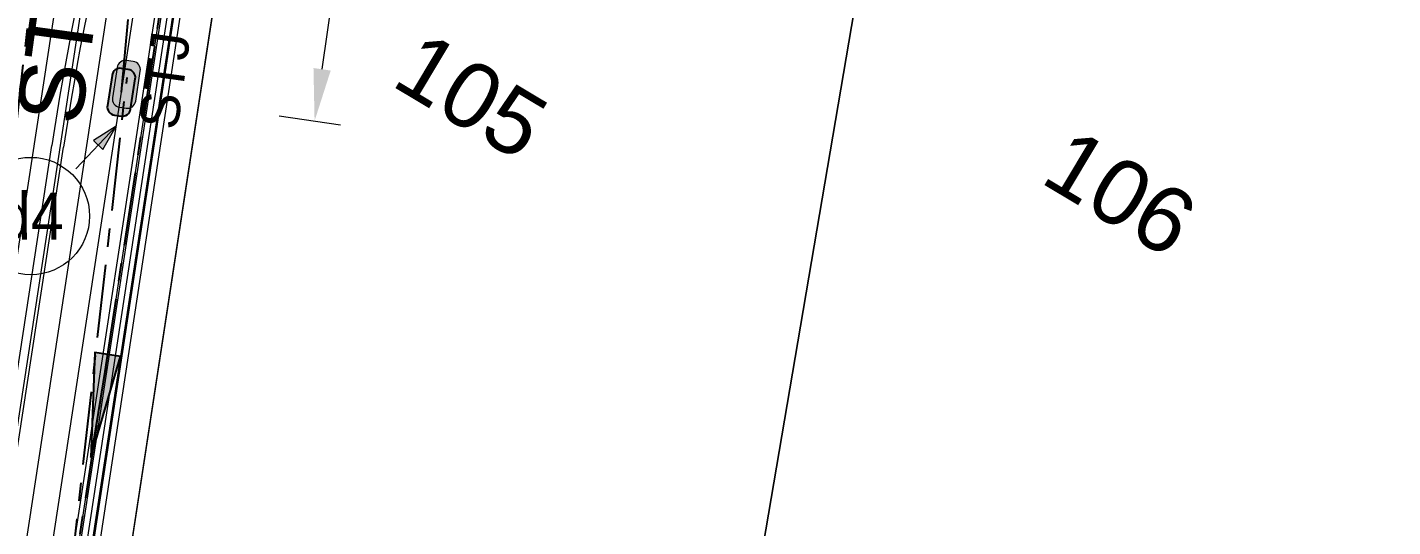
# Model space of a CAD drawing. Header units: metres. Extents: x 264965 to 265706, y 6180501 to 6181430.
# Drawn here: x 265348.5 to 265400.8, y 6180958.7 to 6180977.8 of the extents above; entities that cross this region are included whole.
import ezdxf
from ezdxf.enums import TextEntityAlignment as Align

# ---------------------------------------------------------------- set-up
doc = ezdxf.new("R2010")
doc.units = ezdxf.units.M
doc.linetypes.add('Cable Exist UG', pattern=[7, 4, -1, 1, -1])
doc.layers.get('0').update_dxf_attribs({"color": 6})
for name, color, linetype, lineweight in [('_User Miscellaneous1', 30, 'Continuous', 13), ('_User Miscellaneous10', 241, 'Continuous', 13), ('_User Miscellaneous3', 51, 'Continuous', 13), ('_User Miscellaneous8', 196, 'Continuous', 13), ('_User_HV_Exist', 1, 'Continuous', 25), ('_User_LV_Exist', 5, 'Continuous', 25), ('Cadastre Developer_SP_NEW', 92, 'Continuous', 15)]:
    doc.layers.add(name, color=color, linetype=linetype, lineweight=lineweight)
doc.layers.add('_User Miscellaneous12', color=252, linetype='Continuous', lineweight=13, plot=False, transparency=0.5)
doc.styles.add('ARIAL', font='arial.ttf', dxfattribs={"height": 2})
doc.styles.get("Standard").update_dxf_attribs({"font": 'arial.ttf'})
doc.linetypes.add('Cable New UG', pattern='A,6,-0.05,["X",Standard,S=1.8,R=0,X=0,Y=-0.94],-1.8', length=7.85)
doc.dimstyles.new('1.8mm_1_1000', dxfattribs={"dimtxt": 1.8, "dimasz": 2, "dimexe": 1, "dimexo": 3, "dimgap": 0.5, "dimtad": 0, "dimtoh": 1, "dimlfac": -1, "dimzin": 12, "dimdsep": 46, "dimtxsty": 'Standard', "dimcen": 1, "dimclrd": 256, "dimclre": 256, "dimclrt": 256, "dimazin": 3, "dimtfac": 1, "dimtmove": 0, "dimatfit": 3, "dimfxl": 1, "dimtolj": 1, "dimtzin": 0, "dimlwd": -1, "dimlwe": -1, "dimarcsym": 0})

# ---------------------------------------------------------------- blocks, each defined once
blk = doc.blocks.new('*U821')
h = blk.add_hatch(color=256)
h.dxf.hatch_style = 1
h.paths.add_polyline_path([(3.989, 0.298), (-0.037, 0.499), (0.037, -0.499)])
blk.add_line((0.499, 0.037), (3.989, 0.298))
at = {"flags": 128}
blk.add_lwpolyline([(3.989, 0.298), (-0.037, 0.499), (0.037, -0.499)], close=True, dxfattribs=at)
blk.add_circle((0, 0), 0.0001)
blk = doc.blocks.new('*D524')
at = {"layer": '_User Miscellaneous1', "transparency": 16777216}
for p, q in [((265360.257, 6180989.263), (265362.608, 6180988.921)), ((265361.331, 6180987.086), (265360.785, 6180983.336)), ((265359.748, 6180976.2), (265360.293, 6180979.95)), ((265358.1, 6180974.419), (265360.45, 6180974.077))]:
    blk.add_line(p, q, dxfattribs=at)
at = {"layer": '_User Miscellaneous1', "linetype": 'Cable New UG', "lineweight": 0, "transparency": 16777216}
for points in [[(265361.001, 6180987.134), (265361.66, 6180987.038), (265361.618, 6180989.065)], [(265359.418, 6180976.248), (265360.078, 6180976.152), (265359.46, 6180974.221)]]:
    blk.add_solid(points, dxfattribs=at)
at = {"layer": '_User Miscellaneous1', "linetype": 'Cable New UG', "lineweight": 0, "transparency": 16777216, "insert": (265360.539, 6180981.643), "char_height": 1.8, "attachment_point": 5, "rotation": 81.7288}
blk.add_mtext('\\A1;15', dxfattribs=at)
blk = doc.blocks.new('HV_STJ_NEW')
blk.add_hatch(color=256).paths.add_polyline_path([(0.906, 0.131, 0.414214), (0.586, 0.451), (-0.586, 0.451, 0.414214), (-0.906, 0.131), (-0.906, -0.131, 0.414214), (-0.586, -0.451), (0.586, -0.451, 0.414214), (0.906, -0.131)])
blk.add_lwpolyline([(-0.906, 0.131), (-0.906, -0.131, 0.414214), (-0.586, -0.451), (0.586, -0.451, 0.414214), (0.906, -0.131), (0.906, 0.131, 0.414214), (0.586, 0.451), (-0.586, 0.451, 0.414214)], format="xyb", close=True)
for tag, flags, p in [('ORIENTATION', 9, (1.5, 0)), ('USAGE', 9, (1.5, -0.2)), ('LEGEND', 9, (1.5, -0.4)), ('NOTES', 9, (1.5, -0.6)), ('OWNED_BY', 9, (1.5, -0.8)), ('OPERATED_BY', 9, (1.5, -1)), ('TYPE', 9, (1.5, -1.4)), ('OPERATING_VOLTAGE', 9, (1.5, -1.6)), ('MAINTAINED_BY', 9, (1.5, -1.2)), ('CONSTRUCTED_VOLTAGE', 9, (1.5, -1.8)), ('NUMBER_OF_PHASES', 9, (1.5, -2)), ('Z', 1, (1.5, -2.2))]:
    blk.add_attdef(tag, text='', height=0.2, dxfattribs=dict(flags=flags)).set_placement(p, align=Align.MIDDLE_LEFT)
blk = doc.blocks.new('*U569')
h = blk.add_hatch(color=256)
h.dxf.hatch_style = 1
h.paths.add_polyline_path([(1.342, -3.511), (0.864, -3.658), (1.397, -4.54)])
blk.add_line((1.397, -4.54), (0.735, -2.389))
at = {"flags": 128}
blk.add_lwpolyline([(1.342, -3.511), (0.864, -3.658), (1.397, -4.54), (1.342, -3.511)], dxfattribs=at)
blk.add_circle((0, 0), 2.25)
at = {"width": 0.9}
blk.add_attdef('CODE', text='', height=1.8, dxfattribs=at).set_placement((0, 0), align=Align.MIDDLE_CENTER)
at = {"flags": 1}
blk.add_attdef('Z', (0, 0), '', height=0.2, dxfattribs=at)

msp = doc.modelspace()

# ---------------------------------------------------------------- linework, layer by layer
at = {"layer": '_User Miscellaneous1'}
for p, q in [((265355.272, 6180990.928), (265349.777, 6180954.97)), ((265355.494, 6180990.792), (265350.014, 6180954.934)), ((265355.938, 6180990.52), (265350.489, 6180954.861)), ((265356.16, 6180990.385), (265350.726, 6180954.825))]:
    msp.add_line(p, q, dxfattribs=at)
at = {"layer": '_User Miscellaneous10'}
msp.add_lwpolyline([(265304.878, 6180825.875, 0.147536), (265345.183, 6180910.475), (265357.289, 6180989.694), (265368.655, 6180997.889), (265428.377, 6180987.643), (265432.479, 6180981.866), (265411.407, 6180856.104, 0.350626), (265441.201, 6180802.647)], format="xyb", dxfattribs=at)
at = {"layer": '_User Miscellaneous12', "color": 5, "transparency": 33554534}
for points in [[(265300.437, 6180829.91, 0.147536), (265339.252, 6180911.382), (265351.738, 6180993.089), (265367.189, 6181004.228), (265431.835, 6180993.137), (265438.806, 6180983.319), (265417.325, 6180855.113, 0.350626), (265443.47, 6180808.201)], [(265301.917, 6180828.565, 0.147536), (265341.229, 6180911.08), (265353.588, 6180991.958), (265367.678, 6181002.115), (265430.682, 6180991.306), (265436.697, 6180982.835), (265415.352, 6180855.443, 0.350626), (265442.714, 6180806.35)], [(265303.397, 6180827.22, 0.147536), (265343.206, 6180910.778), (265355.438, 6180990.826), (265368.166, 6181000.002), (265429.53, 6180989.474), (265434.588, 6180982.35), (265413.38, 6180855.774, 0.350626), (265441.957, 6180804.498)]]:
    msp.add_lwpolyline(points, format="xyb", dxfattribs=at)
at = {"layer": '_User Miscellaneous12', "color": 1, "transparency": 33554534}
for points in [[(265301.177, 6180829.237, 0.147536), (265340.24, 6180911.231), (265352.663, 6180992.523), (265367.433, 6181003.171), (265431.258, 6180992.222), (265437.752, 6180983.077), (265416.339, 6180855.278, 0.350626), (265443.092, 6180807.275)], [(265302.657, 6180827.892, 0.147536), (265342.217, 6180910.929), (265354.513, 6180991.392), (265367.922, 6181001.058), (265430.106, 6180990.39), (265435.643, 6180982.593), (265414.366, 6180855.608, 0.350626), (265442.335, 6180805.424)]]:
    msp.add_lwpolyline(points, format="xyb", dxfattribs=at)
at = {"layer": '_User Miscellaneous12', "color": 6, "transparency": 33554534}
msp.add_lwpolyline([(265303.619, 6180827.018, 0.147536), (265343.502, 6180910.732), (265355.716, 6180990.656), (265368.24, 6180999.685), (265429.357, 6180989.2), (265434.272, 6180982.278), (265413.084, 6180855.823, 0.350626), (265441.844, 6180804.221)], format="xyb", dxfattribs=at)
at = {"layer": '_User Miscellaneous12', "color": 4, "transparency": 33554534}
msp.add_lwpolyline([(265303.767, 6180826.883, 0.147536), (265343.7, 6180910.702), (265355.901, 6180990.543), (265368.289, 6180999.474), (265429.242, 6180989.017), (265434.061, 6180982.229), (265412.887, 6180855.856, 0.350626), (265441.768, 6180804.035)], format="xyb", dxfattribs=at)
at = {"layer": '_User Miscellaneous3'}
for p, q in [((265339.919, 6180911.28), (265349.394, 6180973.284)), ((265340.364, 6180911.212), (265349.839, 6180973.216))]:
    msp.add_line(p, q, dxfattribs=at)
for radius in [119, 118.55]:
    msp.add_arc((265467.028, 6180955.307), radius, 161.3291, 171.31148, dxfattribs=at)
at = {"layer": '_User_HV_Exist', "linetype": 'Cable Exist UG', "ltscale": 0.7, "flags": 128}
for points in [[(265352.057, 6180975.32), (265353.192, 6180987.612), (265353.192, 6180987.612, 0.713896), (265347.227, 6180988.162), (265336.868, 6180988.875), (265324.132, 6181006.542), (265318.415, 6181007.522, 0.039623), (265269.749, 6181011.84), (265262.428, 6180990.915)], [(265226.704, 6180824.343), (265235.707, 6180810.855), (265241.845, 6180807.576), (265249.548, 6180807.973), (265257.38, 6180793.413), (265273.176, 6180804.077, 0.059919), (265301.695, 6180828.766, 0.147411), (265340.92, 6180911.048), (265347.51, 6180969.339), (265349.894, 6180990.528), (265367.433, 6181003.171), (265431.258, 6180992.222), (265436.769, 6180984.461), (265446.444, 6180981.675), (265456.363, 6180987.165), (265485.338, 6180977.43), (265489.484, 6180988.882), (265490.704, 6180988.441, 0.951004), (265493.906, 6180987.282), (265500.767, 6180984.797), (265507.819, 6181004.281)], [(265267.755, 6180765.44), (265259.989, 6180778.604), (265258.787, 6180786.68), (265260.576, 6180790.744), (265275.414, 6180800.762, 0.059919), (265304.656, 6180826.076, 0.147536), (265344.886, 6180910.521), (265352.275, 6180975.879)]]:
    msp.add_lwpolyline(points, format="xyb", dxfattribs=at)
at = {"layer": '_User_LV_Exist', "linetype": 'Cable Exist UG', "ltscale": 0.7, "transparency": 33554687, "flags": 128}
msp.add_lwpolyline([(265349.953, 6180954.928), (265355.438, 6180990.826), (265368.166, 6181000.002), (265383.362, 6180997.428)], dxfattribs=at)
at = {"layer": 'Cadastre Developer_SP_NEW', "transparency": 33554687}
for points in [[(265383.022, 6180995.424), (265368.655, 6180997.889), (265357.289, 6180989.694), (265351.925, 6180954.597), (265375.407, 6180950.663)], [(265408.697, 6180991.019), (265383.022, 6180995.424), (265375.407, 6180950.663), (265401.131, 6180946.353)]]:
    msp.add_lwpolyline(points, close=True, dxfattribs=at)

# ---------------------------------------------------------------- block references
at = {"layer": '_User Miscellaneous1', "linetype": 'Cable New UG', "lineweight": 0, "rotation": 81.31148433162367}
msp.add_blockref('HV_STJ_NEW', (265352.25, 6180975.622), dxfattribs=at)
at = {"layer": '_User Miscellaneous8', "transparency": 33554687}
ref = msp.add_blockref('*U569', (265348.589, 6180970.574), dxfattribs=dict(at, rotation=119.3988901699086))
ref.add_attrib('CODE', 'd4', dxfattribs={"layer": '0', "height": 1.8, "width": 0.9}).set_placement((265348.589, 6180970.574), align=Align.MIDDLE_CENTER)
at = {"layer": '_User_HV_Exist', "linetype": 'Cable New UG', "lineweight": 0, "rotation": 81.31148433162367}
msp.add_blockref('HV_STJ_NEW', (265352.057, 6180975.32), dxfattribs=at)
at = {"layer": '_User_LV_Exist', "color": 2, "linetype": 'Cable New UG', "lineweight": 0, "ltscale": 10, "rotation": 256.4959249505599}
msp.add_blockref('*U821', (265351.534, 6180965.267), dxfattribs=at)

# ---------------------------------------------------------------- texts
at = {"layer": '_User Miscellaneous1'}
msp.add_text('STJ', height=2.5, rotation=82.2051, dxfattribs=at).set_placement((265350.5, 6180974))
at = {"layer": '_User_HV_Exist'}
msp.add_text('STJ', height=1.5, rotation=82.2051, dxfattribs=at).set_placement((265354.203, 6180973.829))
at = {"layer": 'Cadastre Developer_SP_NEW', "transparency": 33554687, "style": 'ARIAL'}
for s, p in [('105', (265362.329, 6180975.616)), ('106', (265387.193, 6180971.899))]:
    msp.add_text(s, height=2.5, rotation=329.1269, dxfattribs=at).set_placement(p)

# ---------------------------------------------------------------- dimensions: what is measured, and where the dimension line sits
at = {"layer": '_User Miscellaneous1', "color": 2, "linetype": 'Cable New UG', "lineweight": 0}
dim = msp.add_aligned_dim(p1=(265357.289, 6180989.694), p2=(265355.131, 6180974.85), distance=4.375, dimstyle='1.8mm_1_1000', dxfattribs=at)
dim.commit()
dim.dimension.update_dxf_attribs({"geometry": '*D524', "text_midpoint": (265360.539, 6180981.643)})

doc.saveas('drawing.dxf')
